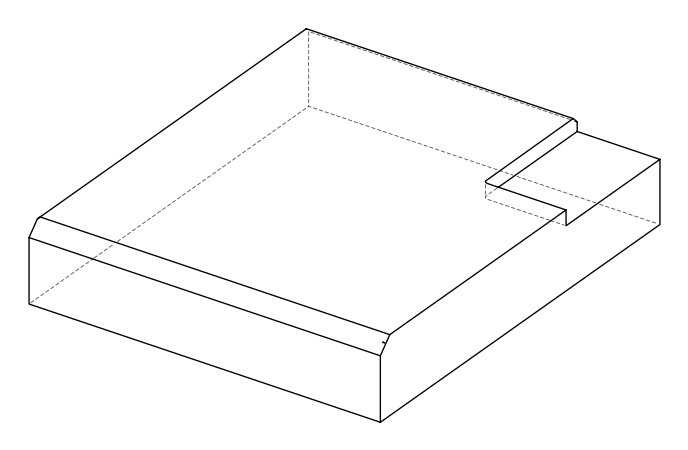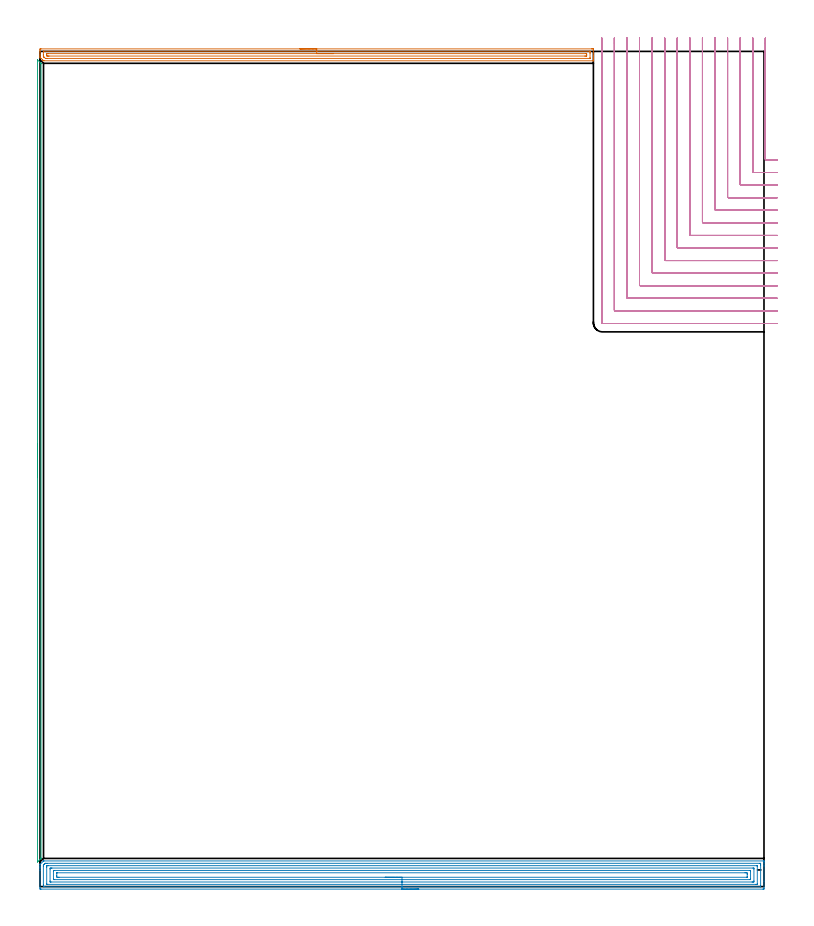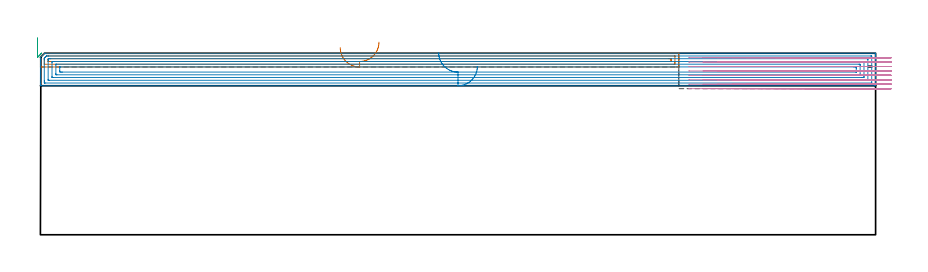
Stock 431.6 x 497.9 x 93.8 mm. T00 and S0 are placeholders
(PLAN: 4 operations, 1 tool changes, 76.1 min)
(1 AREA_MILL | FG_CHAMFER_SURFACE | UGT0205_001 | 8.1 min | 8433 mm3)
(2 AREA_MILL_1 | FG_CHAMFER_SURFACE_1 | UGT0205_001 | 21.05 min | 61049 mm3)
(3 AREA_MILL_2 | FG_CHAMFER_SURFACE_2 | UGT0205_001 | 3.96 min | 1096 mm3)
(4 MILL_CORNER_NOTCH_RECTANGULAR | CORNER_NOTCH_RECTANGULAR | NXT0201_013 | Follow Part, ap 2.5, ae 75% | 42.99 min | 310728 mm3)
(TOOL UGT0205_001 | Chamfer Mill 20 x 3 x 45 deg. | D20 FL50 Z2)
(TOOL NXT0201_013 | ENDMILL 10mm | D10 FL30 Z4)
(OP 1 AREA_MILL)
G17 G21 G94 G90
T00 M6
G54
G17 G0 G90 X154.95 Y499.4 S1061 M3
G43 Z103.8 H0
Z96.7
G94 G1 X154.988 Z95.828 F250.
X155.102 Z94.963
X155.291 Z94.112
X155.553 Z93.28
X155.887 Z92.474
X156.29 Z91.7
X156.758 Z90.964
X157.29 Z90.272
X157.879 Z89.629
X158.522 Z89.04
X159.214 Z88.508
X159.95 Z88.04
X160.724 Z87.637
X161.53 Z87.303
X162.362 Z87.041
X163.214 Z86.852
X164.078 Z86.738
X164.95 Z86.7
X328.817
X329.285 Y499.399 Z86.701
X329.747 Y499.394 Z86.703
X329.891 Y499.391 Z86.706
X329.9 Y498.938 Z87.159
Y495.409 Z90.685
Y494.859 Z91.238
Y494.527 Z91.569
Y493.977 Z92.119
Y493.644 Z92.45
Y492.979 Z93.12
Y492.648 Z93.451
X329.893 Y492.307 Z93.783
X329.892 Y492.303 Z93.788
X329.734 Y492.3 Z93.8
X2.401
X2.124 Y492.306 Z93.792
X2.071 Y492.342 Z93.755
X1.989 Y492.417 Z93.681
X1.988 Y492.418 Z93.679
X1.639 Y492.762 Z93.338
X1.6 Y492.8 Z93.3
X1.508 Y492.891 Z93.206
X0.754 Y493.644 Z92.452
X0.315 Y494.086 Z92.014
X0.019 Y494.383 Z91.716
X0.002 Y494.409 Z91.689
X0. Y494.758 Z91.342
Y495.626 Z90.474
Y496.291 Z89.805
Y497.506 Z88.591
Y498.056 Z88.039
Y498.663 Z87.433
X0.003 Y498.938 Z87.158
X0.009 Y499.391 Z86.705
X0.153 Y499.394 Z86.703
X0.615 Y499.4 Z86.7
X164.95
Y497.986 Z88.114
X327.499 Y497.985 Z88.115
X327.571
X327.873 Y497.979 Z88.121
X327.89 Y497.881 Z88.219
X327.897 Y497.663 Z88.437
X327.899 Y497.173 Z88.927
X327.9 Y496.777 Z89.323
X327.899 Y494.132 Z91.968
X327.89 Y493.735 Z92.365
X327.888 Y493.72 Z92.38
X327.883 Y493.718 Z92.382
X327.859 Y493.716 Z92.384
X327.807 Y493.715 Z92.385
X327.705 Y493.714 Z92.386
X4.116
X3.294 Y493.72 Z92.38
X3.216 Y493.721 Z92.379
X2.401 Y494.454 Z91.646
X2.325 Y494.527 Z91.573
X2.248 Y494.603 Z91.497
X2.105 Y494.752 Z91.348
X2.015 Y494.847 Z91.253
X2.009 Y494.874 Z91.226
X2.003 Y494.92 Z91.18
X2.001 Y495.409 Z90.691
X2. Y495.805 Z90.295
X2.001 Y497.568 Z88.532
X2.01 Y497.965 Z88.135
X2.012 Y497.98 Z88.12
X2.017 Y497.982 Z88.118
X2.041 Y497.984 Z88.116
X2.093 Y497.985 Z88.115
X2.195 Y497.986 Z88.114
X164.95
Y496.572 Z89.528
X325.429 Y496.571 Z89.529
X325.713 Y496.57 Z89.53
X325.807 Y496.568 Z89.532
X325.874 Y496.565 Z89.535
X325.89 Y496.476 Z89.624
X325.895 Y496.291 Z89.809
X325.899 Y496.107 Z89.993
Y495.409 Z90.691
X325.897 Y495.227 Z90.873
X325.89 Y495.163 Z90.937
X325.882 Y495.135 Z90.965
X325.854 Y495.134 Z90.966
X325.713 Y495.131 Z90.969
X325.103 Y495.129 Z90.971
X324.82
X5.364
X5.08 Y495.13 Z90.97
X4.465 Y495.134 Z90.966
X4.187 Y495.139 Z90.961
X4.047 Y495.267 Z90.833
X4.011 Y495.301 Z90.799
X4.006 Y495.347 Z90.753
X4.003 Y495.409 Z90.691
X4. Y495.594 Z90.506
X4.001 Y496.291 Z89.809
X4.003 Y496.473 Z89.627
X4.01 Y496.537 Z89.563
X4.018 Y496.565 Z89.535
X4.046 Y496.566 Z89.534
X4.187 Y496.569 Z89.531
X4.797 Y496.571 Z89.529
X5.08 Y496.572 Z89.528
X164.95
X165.822 Z89.567
X166.686 Z89.68
X167.538 Z89.869
X168.37 Z90.132
X169.176 Z90.465
X169.95 Z90.868
X170.686 Z91.337
X171.378 Z91.868
X172.021 Z92.457
X172.61 Z93.101
X173.142 Z93.793
X173.61 Z94.528
X174.013 Z95.302
X174.347 Z96.108
X174.609 Z96.94
X174.798 Z97.792
X174.912 Z98.657
X174.95 Z99.528
G0 Z103.8
M5
M2
(OP 2 AREA_MILL_1)
G17 G21 G94 G90
T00 M6
G54
G17 G0 G90 X225.8 Y-1.5 S1061 M3
G43 Z103.8 H0
Z87.
G94 G1 X225.762 Z86.128 F250.
X225.648 Z85.264
X225.459 Z84.412
X225.197 Z83.58
X224.863 Z82.774
X224.46 Z82.
X223.992 Z81.264
X223.46 Z80.572
X222.871 Z79.929
X222.228 Z79.34
X221.536 Z78.809
X220.8 Z78.34
X220.026 Z77.937
X219.22 Z77.603
X218.388 Z77.341
X217.536 Z77.152
X216.672 Z77.038
X215.8 Z77.
X0.612 Y-1.499 Z77.001
X0.151 Y-1.495 Z77.003
X0.009 Y-1.492 Z77.006
X0.005 Y-1.039 Z77.458
X0. Y-0.435 Z78.062
Y9.546 Z88.041
Y10.984 Z89.481
Y11.311 Z89.806
Y11.964 Z90.463
Y13.075 Z91.574
X0.001 Y13.194 Z91.69
X0.016 Y13.218 Z91.715
X2.085 Y15.286 Z93.782
X2.103 Y15.295 Z93.787
X2.398 Y15.3 Z93.8
X431.439
X431.59 Y15.305 Z93.795
X431.591 Y15.293 Z93.784
X431.6 Y14.959 Z93.458
Y14.61 Z93.109
Y13.957 Z92.452
Y12.748 Z91.245
Y12.193 Z90.687
Y3.208 Z81.706
Y-0.761 Z77.736
X431.597 Y-1.039 Z77.458
X431.591 Y-1.492 Z77.006
X431.449 Y-1.495 Z77.003
X430.988 Y-1.5 Z77.
X215.8
Y-0.086 Z78.414
X2.398 Y-0.085 Z78.415
X2.324
X2.025 Y-0.079 Z78.421
X2.01 Y0.018 Z78.518
X2.003 Y0.232 Z78.732
X2.001 Y0.725 Z79.225
X2. Y1.118 Z79.618
X2.001 Y12.193 Z90.693
X2.003 Y12.582 Z91.082
X2.01 Y12.707 Z91.207
X2.021 Y12.759 Z91.259
X2.361 Y13.111 Z91.611
X2.805 Y13.554 Z92.054
X2.968 Y13.715 Z92.215
X3.102 Y13.842 Z92.342
X3.142 Y13.879 Z92.379
X3.188 Y13.881 Z92.381
X3.29 Y13.884 Z92.384
X3.363 Y13.885 Z92.385
X4.183 Y13.886 Z92.386
X429.202 Y13.885 Z92.385
X429.276 Y13.884 Z92.384
X429.575 Y13.879 Z92.379
X429.59 Y13.782 Z92.282
X429.597 Y13.568 Z92.068
X429.599 Y13.075 Z91.575
X429.6 Y12.682 Z91.182
X429.599 Y0.333 Z78.833
X429.592 Y-0.06 Z78.44
X429.59 Y-0.08 Z78.42
X429.585 Y-0.082 Z78.418
X429.561 Y-0.084 Z78.416
X429.51 Y-0.085 Z78.415
X429.408 Y-0.086 Z78.414
X215.8
Y1.328 Z79.828
X4.465 Y1.329 Z79.829
X4.183 Y1.331 Z79.831
X4.09 Y1.332 Z79.832
X4.023 Y1.335 Z79.835
X4.01 Y1.427 Z79.927
X4.005 Y1.607 Z80.107
X4.001 Y1.787 Z80.287
Y11.491 Z89.991
X4.008 Y12.193 Z90.693
X4.01 Y12.282 Z90.782
X4.043 Y12.332 Z90.832
X4.183 Y12.464 Z90.964
X4.796 Y12.47 Z90.97
X5.076 Y12.471 Z90.971
X427.135
X427.417 Y12.469 Z90.969
X427.51 Y12.468 Z90.968
X427.577 Y12.465 Z90.965
X427.59 Y12.373 Z90.873
X427.595 Y12.193 Z90.693
X427.599 Y12.013 Z90.513
Y1.607 Z80.107
X427.597 Y1.429 Z79.929
X427.59 Y1.367 Z79.867
X427.584 Y1.335 Z79.835
X427.557 Y1.334 Z79.834
X427.417 Y1.331 Z79.831
X426.806 Y1.329 Z79.829
X426.524
X215.8 Y1.328 Z79.828
Y2.743 Z81.243
X6.605
X6.122 Y2.747 Z81.247
X6.012 Y2.75 Z81.25
X6.006 Y2.941 Z81.441
X6. Y3.341 Z81.841
Y10.429 Z88.929
X6.01 Y10.854 Z89.354
X6.023 Y11.05 Z89.55
X6.229 Y11.054 Z89.554
X6.862 Y11.057 Z89.557
X7.119
X424.995
X425.478 Y11.053 Z89.553
X425.588 Y11.05 Z89.55
X425.593 Y10.859 Z89.359
X425.6 Y10.459 Z88.959
Y3.372 Z81.872
X425.59 Y2.946 Z81.446
X425.577 Y2.75 Z81.25
X425.371 Y2.746 Z81.246
X424.738 Y2.743 Z81.243
X424.482
X215.8
Y4.157 Z82.657
X8.55 Y4.158 Z82.658
X8.354 Y4.161 Z82.661
X8.01 Y4.169 Z82.669
X8.007 Y4.254 Z82.754
X8. Y4.893 Z83.393
X8.001 Y9.304 Z87.804
X8.006 Y9.546 Z88.046
X8.01 Y9.624 Z88.124
X8.026 Y9.636 Z88.136
X8.126 Y9.64 Z88.14
X8.256 Y9.642 Z88.142
X423.05
X423.246 Y9.639 Z88.139
X423.59 Y9.631 Z88.131
X423.593 Y9.546 Z88.046
X423.6 Y8.907 Z87.407
X423.599 Y4.496 Z82.996
X423.594 Y4.254 Z82.754
X423.59 Y4.176 Z82.676
X423.574 Y4.164 Z82.664
X423.474 Y4.16 Z82.66
X423.344 Y4.158 Z82.658
X215.8 Y4.157 Z82.657
Y5.571 Z84.071
X11.326
X10.884 Y5.573 Z84.073
X10.434 Y5.578 Z84.078
X10.01 Y5.596 Z84.096
X10.004 Y6.018 Z84.518
X10. Y6.446 Z84.946
X10.002 Y7.782 Z86.282
X10.007 Y8.204 Z86.704
X10.017 Y8.222 Z86.722
X10.039 Y8.225 Z86.725
X10.095 Y8.228 Z86.728
X420.274 Y8.229 Z86.729
X420.716 Y8.227 Z86.727
X421.166 Y8.222 Z86.722
X421.59 Y8.204 Z86.704
X421.596 Y7.782 Z86.282
X421.6 Y7.354 Z85.854
X421.598 Y6.018 Z84.518
X421.593 Y5.597 Z84.097
X421.583 Y5.578 Z84.078
X421.561 Y5.574 Z84.074
X421.506 Y5.572 Z84.072
X215.8 Y5.571 Z84.071
X214.928 Z84.109
X214.064 Z84.223
X213.212 Z84.412
X212.38 Z84.674
X211.574 Z85.008
X210.8 Z85.411
X210.064 Z85.88
X209.372 Z86.411
X208.729 Z87.
X208.14 Z87.643
X207.608 Z88.335
X207.14 Z89.071
X206.737 Z89.845
X206.403 Z90.651
X206.141 Z91.483
X205.952 Z92.335
X205.838 Z93.2
X205.8 Z94.071
G0 Z103.8
M5
M2
(OP 3 AREA_MILL_2)
G17 G21 G94 G90
T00 M6
G54
G17 G0 G90 X-1.5 Y243.8 S1061 M3
G43 Z103.8 H0
Z101.7
G94 G1 Y243.838 Z100.829 F250.
Y243.952 Z99.964
Y244.141 Z99.112
Y244.403 Z98.28
Y244.737 Z97.474
Y245.14 Z96.7
Y245.608 Z95.964
Y246.139 Z95.272
Y246.729 Z94.629
Y247.372 Z94.04
Y248.064 Z93.509
Y248.8 Z93.04
Y249.574 Z92.637
Y250.38 Z92.303
Y251.212 Z92.041
Y252.063 Z91.852
Y252.928 Z91.738
Y253.8 Z91.7
Y492.792
X-1.494 Y492.879 Z91.704
X-1.493 Y492.882
X-1.478 Y492.879 Z91.719
X0.342 Y491.058 Z93.541
X0.591 Y490.811 Z93.787
X0.594 Y490.807 Z93.79
Y490.797
X0.6 Y490.498 Z93.8
Y17.102
X0.602 Y16.808 Z93.793
X0.594 Y16.793 Z93.79
X0.009 Y16.209 Z93.209
X-1.181 Y15.018 Z92.018
X-1.342 Y14.856 Z91.855
X-1.482 Y14.72 Z91.716
X-1.494 Y14.717 Z91.703
X-1.499 Y14.72 Z91.699
X-1.5 Y253.8 Z91.7
Y254.671 Z91.738
Y255.536 Z91.852
Y256.388 Z92.041
Y257.22 Z92.303
Y258.026 Z92.637
Y258.8 Z93.04
Y259.536 Z93.509
Y260.228 Z94.04
Y260.871 Z94.629
Y261.46 Z95.272
Y261.991 Z95.964
Y262.46 Z96.7
Y262.863 Z97.474
Y263.197 Z98.28
Y263.459 Z99.112
Y263.648 Z99.964
Y263.762 Z100.829
Y263.8 Z101.7
G0 Z103.8
M5
M2
(OP 4 MILL_CORNER_NOTCH_RECTANGULAR)
G17 G21 G94 G90
T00 M6
G54
G17 G0 G90 X432.398 Y505.836 S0 M3
G43 Z103.8 H0
Z91.512
G94 G1 X432.4 Y502.836 F250.
Y502.761 F500.
Y433.693
G3 X432.893 Y433.2 R0.5
G1 X436.6
X439.6 F250.
G0 Z103.8
X424.895 Y505.9
Z91.512
G1 X424.9 Y502.9
Y502.761 F500.
Y426.193
G3 X425.393 Y425.7 R0.5
G1 X436.6
X439.6 F250.
G0 Z103.8
X417.395 Y505.9
Z91.512
G1 X417.4 Y502.9
Y502.761 F500.
Y418.694
G3 X417.894 Y418.2 R0.5
G1 X436.6
X439.6 F250.
G0 Z103.8
X409.894 Y505.9
Z91.512
G1 X409.9 Y502.9
Y502.761 F500.
Y411.194
G3 X410.394 Y410.7 R0.5
G1 X436.6
X439.6 F250.
G0 Z103.8
X402.394 Y505.9
Z91.512
G1 X402.4 Y502.9
Y502.761 F500.
Y403.694
G3 X402.894 Y403.2 R0.5
G1 X436.6
X439.6 F250.
G0 Z103.8
X394.893 Y505.9
Z91.512
G1 X394.9 Y502.9
Y502.761 F500.
Y396.194
G3 X395.394 Y395.7 R0.5
G1 X436.6
X439.6 F250.
G0 Z103.8
X387.392 Y505.9
Z91.512
G1 X387.4 Y502.9
Y502.761 F500.
Y388.695
G3 X387.895 Y388.2 R0.5
G1 X436.6
X439.6 F250.
G0 Z103.8
X379.89 Y505.9
Z91.512
G1 X379.9 Y502.9
Y502.761 F500.
Y381.195
G3 X380.395 Y380.7 R0.5
G1 X436.6
X439.6 F250.
G0 Z103.8
X372.389 Y505.9
Z91.512
G1 X372.4 Y502.9
Y502.761 F500.
Y373.695
G3 X372.895 Y373.2 R0.5
G1 X436.6
X439.6 F250.
G0 Z103.8
X364.886 Y505.9
Z91.512
G1 X364.9 Y502.9
Y502.761 F500.
Y366.195
G3 X365.395 Y365.7 R0.5
G1 X436.6
X439.6 F250.
G0 Z103.8
X357.381 Y505.9
Z91.512
G1 X357.4 Y502.9
Y502.761 F500.
Y358.696
G3 X357.896 Y358.2 R0.5
G1 X436.6
X439.6 F250.
G0 Z103.8
X349.871 Y505.9
Z91.512
G1 X349.899 Y502.9
X349.9 Y502.761 F500.
Y351.196
G3 X350.396 Y350.7 R0.5
G1 X436.6
X439.6 F250.
G0 Z103.8
X342.343 Y505.9
Z91.512
G1 X342.399 Y502.9
X342.4 Y502.761 F500.
Y343.696
G3 X342.896 Y343.2 R0.5
G1 X436.6
X439.6 F250.
G0 Z103.8
X334.9 Y505.761
Z91.512
G1 Y502.761
Y336.196 F500.
G3 X335.396 Y335.7 R0.5
G1 X436.6
X439.6 F250.
G0 Z103.8
X432.4 Y505.836
Z89.225
G1 Y502.836
Y433.693 F500.
G3 X432.893 Y433.2 R0.5
G1 X436.6
X439.6 F250.
G0 Z103.8
X424.9 Y505.9
Z89.225
G1 Y502.9
Y426.193 F500.
G3 X425.393 Y425.7 R0.5
G1 X436.6
X439.6 F250.
G0 Z103.8
X417.4 Y505.9
Z89.225
G1 Y502.9
Y418.693 F500.
G3 X417.893 Y418.2 R0.5
G1 X436.6
X439.6 F250.
G0 Z103.8
X409.9 Y505.9
Z89.225
G1 Y502.9
Y411.194 F500.
G3 X410.394 Y410.7 R0.5
G1 X436.6
X439.6 F250.
G0 Z103.8
X402.4 Y505.9
Z89.225
G1 Y502.9
Y403.694 F500.
G3 X402.894 Y403.2 R0.5
G1 X436.6
X439.6 F250.
G0 Z103.8
X394.9 Y505.9
Z89.225
G1 Y502.9
Y396.194 F500.
G3 X395.394 Y395.7 R0.5
G1 X436.6
X439.6 F250.
G0 Z103.8
X387.4 Y505.9
Z89.225
G1 Y502.9
Y388.695 F500.
G3 X387.895 Y388.2 R0.5
G1 X436.6
X439.6 F250.
G0 Z103.8
X379.9 Y505.9
Z89.225
G1 Y502.9
Y381.195 F500.
G3 X380.395 Y380.7 R0.5
G1 X436.6
X439.6 F250.
G0 Z103.8
X372.4 Y505.9
Z89.225
G1 Y502.9
Y373.695 F500.
G3 X372.895 Y373.2 R0.5
G1 X436.6
X439.6 F250.
G0 Z103.8
X364.9 Y505.9
Z89.225
G1 Y502.9
Y366.195 F500.
G3 X365.395 Y365.7 R0.5
G1 X436.6
X439.6 F250.
G0 Z103.8
X357.4 Y505.9
Z89.225
G1 Y502.9
Y358.696 F500.
G3 X357.896 Y358.2 R0.5
G1 X436.6
X439.6 F250.
G0 Z103.8
X349.9 Y505.9
Z89.225
G1 Y502.9
Y351.196 F500.
G3 X350.396 Y350.7 R0.5
G1 X436.6
X439.6 F250.
G0 Z103.8
X342.4 Y505.9
Z89.225
G1 Y502.9
Y343.696 F500.
G3 X342.896 Y343.2 R0.5
G1 X436.6
X439.6 F250.
G0 Z103.8
X334.9 Y505.9
Z89.225
G1 Y502.9
Y336.196 F500.
G3 X335.396 Y335.7 R0.5
G1 X436.6
X439.6 F250.
G0 Z103.8
X432.4 Y505.836
Z86.937
G1 Y502.836
Y433.693 F500.
G3 X432.893 Y433.2 R0.5
G1 X436.6
X439.6 F250.
G0 Z103.8
X424.9 Y505.9
Z86.937
G1 Y502.9
Y426.193 F500.
G3 X425.393 Y425.7 R0.5
G1 X436.6
X439.6 F250.
G0 Z103.8
X417.4 Y505.9
Z86.937
G1 Y502.9
Y418.693 F500.
G3 X417.893 Y418.2 R0.5
G1 X436.6
X439.6 F250.
G0 Z103.8
X409.9 Y505.9
Z86.937
G1 Y502.9
Y411.194 F500.
G3 X410.394 Y410.7 R0.5
G1 X436.6
X439.6 F250.
G0 Z103.8
X402.4 Y505.9
Z86.937
G1 Y502.9
Y403.694 F500.
G3 X402.894 Y403.2 R0.5
G1 X436.6
X439.6 F250.
G0 Z103.8
X394.9 Y505.9
Z86.937
G1 Y502.9
Y396.194 F500.
G3 X395.394 Y395.7 R0.5
G1 X436.6
X439.6 F250.
G0 Z103.8
X387.4 Y505.9
Z86.937
G1 Y502.9
Y388.695 F500.
G3 X387.895 Y388.2 R0.5
G1 X436.6
X439.6 F250.
G0 Z103.8
X379.9 Y505.9
Z86.937
G1 Y502.9
Y381.195 F500.
G3 X380.395 Y380.7 R0.5
G1 X436.6
X439.6 F250.
G0 Z103.8
X372.4 Y505.9
Z86.937
G1 Y502.9
Y373.695 F500.
G3 X372.895 Y373.2 R0.5
G1 X436.6
X439.6 F250.
G0 Z103.8
X364.9 Y505.9
Z86.937
G1 Y502.9
Y366.195 F500.
G3 X365.395 Y365.7 R0.5
G1 X436.6
X439.6 F250.
G0 Z103.8
X357.4 Y505.9
Z86.937
G1 Y502.9
Y358.696 F500.
G3 X357.896 Y358.2 R0.5
G1 X436.6
X439.6 F250.
G0 Z103.8
X349.9 Y505.9
Z86.937
G1 Y502.9
Y351.196 F500.
G3 X350.396 Y350.7 R0.5
G1 X436.6
X439.6 F250.
G0 Z103.8
X342.4 Y505.9
Z86.937
G1 Y502.9
Y343.696 F500.
G3 X342.896 Y343.2 R0.5
G1 X436.6
X439.6 F250.
G0 Z103.8
X334.9 Y505.9
Z86.937
G1 Y502.9
Y336.196 F500.
G3 X335.396 Y335.7 R0.5
G1 X436.6
X439.6 F250.
G0 Z103.8
X432.4 Y505.836
Z84.65
G1 Y502.836
Y433.693 F500.
G3 X432.893 Y433.2 R0.5
G1 X436.6
X439.6 F250.
G0 Z103.8
X424.9 Y505.9
Z84.65
G1 Y502.9
Y426.193 F500.
G3 X425.393 Y425.7 R0.5
G1 X436.6
X439.6 F250.
G0 Z103.8
X417.4 Y505.9
Z84.65
G1 Y502.9
Y418.693 F500.
G3 X417.893 Y418.2 R0.5
G1 X436.6
X439.6 F250.
G0 Z103.8
X409.9 Y505.9
Z84.65
G1 Y502.9
Y411.194 F500.
G3 X410.394 Y410.7 R0.5
G1 X436.6
X439.6 F250.
G0 Z103.8
X402.4 Y505.9
Z84.65
G1 Y502.9
Y403.694 F500.
G3 X402.894 Y403.2 R0.5
G1 X436.6
X439.6 F250.
G0 Z103.8
X394.9 Y505.9
Z84.65
G1 Y502.9
Y396.194 F500.
G3 X395.394 Y395.7 R0.5
G1 X436.6
X439.6 F250.
G0 Z103.8
X387.4 Y505.9
Z84.65
G1 Y502.9
Y388.695 F500.
G3 X387.895 Y388.2 R0.5
G1 X436.6
X439.6 F250.
G0 Z103.8
X379.9 Y505.9
Z84.65
G1 Y502.9
Y381.195 F500.
G3 X380.395 Y380.7 R0.5
G1 X436.6
X439.6 F250.
G0 Z103.8
X372.4 Y505.9
Z84.65
G1 Y502.9
Y373.695 F500.
G3 X372.895 Y373.2 R0.5
G1 X436.6
X439.6 F250.
G0 Z103.8
X364.9 Y505.9
Z84.65
G1 Y502.9
Y366.195 F500.
G3 X365.395 Y365.7 R0.5
G1 X436.6
X439.6 F250.
G0 Z103.8
X357.4 Y505.9
Z84.65
G1 Y502.9
Y358.696 F500.
G3 X357.896 Y358.2 R0.5
G1 X436.6
X439.6 F250.
G0 Z103.8
X349.9 Y505.9
Z84.65
G1 Y502.9
Y351.196 F500.
G3 X350.396 Y350.7 R0.5
G1 X436.6
X439.6 F250.
G0 Z103.8
X342.4 Y505.9
Z84.65
G1 Y502.9
Y343.696 F500.
G3 X342.896 Y343.2 R0.5
G1 X436.6
X439.6 F250.
G0 Z103.8
X334.9 Y505.9
Z84.65
G1 Y502.9
Y336.196 F500.
G3 X335.396 Y335.7 R0.5
G1 X436.6
X439.6 F250.
G0 Z103.8
X432.4 Y505.836
Z82.362
G1 Y502.836
Y433.693 F500.
G3 X432.893 Y433.2 R0.5
G1 X436.6
X439.6 F250.
G0 Z103.8
X424.9 Y505.9
Z82.362
G1 Y502.9
Y426.193 F500.
G3 X425.393 Y425.7 R0.5
G1 X436.6
X439.6 F250.
G0 Z103.8
X417.4 Y505.9
Z82.362
G1 Y502.9
Y418.693 F500.
G3 X417.893 Y418.2 R0.5
G1 X436.6
X439.6 F250.
G0 Z103.8
X409.9 Y505.9
Z82.362
G1 Y502.9
Y411.194 F500.
G3 X410.394 Y410.7 R0.5
G1 X436.6
X439.6 F250.
G0 Z103.8
X402.4 Y505.9
Z82.362
G1 Y502.9
Y403.694 F500.
G3 X402.894 Y403.2 R0.5
G1 X436.6
X439.6 F250.
G0 Z103.8
X394.9 Y505.9
Z82.362
G1 Y502.9
Y396.194 F500.
G3 X395.394 Y395.7 R0.5
G1 X436.6
X439.6 F250.
G0 Z103.8
X387.4 Y505.9
Z82.362
G1 Y502.9
Y388.695 F500.
G3 X387.895 Y388.2 R0.5
G1 X436.6
X439.6 F250.
G0 Z103.8
X379.9 Y505.9
Z82.362
G1 Y502.9
Y381.195 F500.
G3 X380.395 Y380.7 R0.5
G1 X436.6
X439.6 F250.
G0 Z103.8
X372.4 Y505.9
Z82.362
G1 Y502.9
Y373.695 F500.
G3 X372.895 Y373.2 R0.5
G1 X436.6
X439.6 F250.
G0 Z103.8
X364.9 Y505.9
Z82.362
G1 Y502.9
Y366.195 F500.
G3 X365.395 Y365.7 R0.5
G1 X436.6
X439.6 F250.
G0 Z103.8
X357.4 Y505.9
Z82.362
G1 Y502.9
Y358.696 F500.
G3 X357.896 Y358.2 R0.5
G1 X436.6
X439.6 F250.
G0 Z103.8
X349.9 Y505.9
Z82.362
G1 Y502.9
Y351.196 F500.
G3 X350.396 Y350.7 R0.5
G1 X436.6
X439.6 F250.
G0 Z103.8
X342.4 Y505.9
Z82.362
G1 Y502.9
Y343.696 F500.
G3 X342.896 Y343.2 R0.5
G1 X436.6
X439.6 F250.
G0 Z103.8
X334.9 Y505.9
Z82.362
G1 Y502.9
Y336.196 F500.
G3 X335.396 Y335.7 R0.5
G1 X436.6
X439.6 F250.
G0 Z103.8
X432.4 Y505.836
Z80.075
G1 Y502.836
Y433.693 F500.
G3 X432.893 Y433.2 R0.5
G1 X436.6
X439.6 F250.
G0 Z103.8
X424.9 Y505.9
Z80.075
G1 Y502.9
Y426.193 F500.
G3 X425.393 Y425.7 R0.5
G1 X436.6
X439.6 F250.
G0 Z103.8
X417.4 Y505.9
Z80.075
G1 Y502.9
Y418.694 F500.
G3 X417.894 Y418.2 R0.5
G1 X436.6
X439.6 F250.
G0 Z103.8
X409.9 Y505.9
Z80.075
G1 Y502.9
Y411.194 F500.
G3 X410.394 Y410.7 R0.5
G1 X436.6
X439.6 F250.
G0 Z103.8
X402.4 Y505.9
Z80.075
G1 Y502.9
Y403.694 F500.
G3 X402.894 Y403.2 R0.5
G1 X436.6
X439.6 F250.
G0 Z103.8
X394.9 Y505.9
Z80.075
G1 Y502.9
Y396.194 F500.
G3 X395.394 Y395.7 R0.5
G1 X436.6
X439.6 F250.
G0 Z103.8
X387.4 Y505.9
Z80.075
G1 Y502.9
Y388.695 F500.
G3 X387.895 Y388.2 R0.5
G1 X436.6
X439.6 F250.
G0 Z103.8
X379.9 Y505.9
Z80.075
G1 Y502.9
Y381.195 F500.
G3 X380.395 Y380.7 R0.5
G1 X436.6
X439.6 F250.
G0 Z103.8
X372.4 Y505.9
Z80.075
G1 Y502.9
Y373.695 F500.
G3 X372.895 Y373.2 R0.5
G1 X436.6
X439.6 F250.
G0 Z103.8
X364.9 Y505.9
Z80.075
G1 Y502.9
Y366.195 F500.
G3 X365.395 Y365.7 R0.5
G1 X436.6
X439.6 F250.
G0 Z103.8
X357.4 Y505.9
Z80.075
G1 Y502.9
Y358.696 F500.
G3 X357.896 Y358.2 R0.5
G1 X436.6
X439.6 F250.
G0 Z103.8
X349.9 Y505.9
Z80.075
G1 Y502.9
Y351.196 F500.
G3 X350.396 Y350.7 R0.5
G1 X436.6
X439.6 F250.
G0 Z103.8
X342.4 Y505.9
Z80.075
G1 Y502.9
Y343.696 F500.
G3 X342.896 Y343.2 R0.5
G1 X436.6
X439.6 F250.
G0 Z103.8
X334.9 Y505.9
Z80.075
G1 Y502.9
Y336.196 F500.
G3 X335.396 Y335.7 R0.5
G1 X436.6
X439.6 F250.
G0 Z103.8
X432.4 Y505.836
Z77.787
G1 Y502.836
Y433.693 F500.
G3 X432.893 Y433.2 R0.5
G1 X436.6
X439.6 F250.
G0 Z103.8
X424.9 Y505.9
Z77.787
G1 Y502.9
Y426.193 F500.
G3 X425.393 Y425.7 R0.5
G1 X436.6
X439.6 F250.
G0 Z103.8
X417.4 Y505.9
Z77.787
G1 Y502.9
Y418.693 F500.
G3 X417.893 Y418.2 R0.5
G1 X436.6
X439.6 F250.
G0 Z103.8
X409.9 Y505.9
Z77.787
G1 Y502.9
Y411.194 F500.
G3 X410.394 Y410.7 R0.5
G1 X436.6
X439.6 F250.
G0 Z103.8
X402.4 Y505.9
Z77.787
G1 Y502.9
Y403.694 F500.
G3 X402.894 Y403.2 R0.5
G1 X436.6
X439.6 F250.
G0 Z103.8
X394.9 Y505.9
Z77.787
G1 Y502.9
Y396.194 F500.
G3 X395.394 Y395.7 R0.5
G1 X436.6
X439.6 F250.
G0 Z103.8
X387.4 Y505.9
Z77.787
G1 Y502.9
Y388.695 F500.
G3 X387.895 Y388.2 R0.5
G1 X436.6
X439.6 F250.
G0 Z103.8
X379.9 Y505.9
Z77.787
G1 Y502.9
Y381.195 F500.
G3 X380.395 Y380.7 R0.5
G1 X436.6
X439.6 F250.
G0 Z103.8
X372.4 Y505.9
Z77.787
G1 Y502.9
Y373.695 F500.
G3 X372.895 Y373.2 R0.5
G1 X436.6
X439.6 F250.
G0 Z103.8
X364.9 Y505.9
Z77.787
G1 Y502.9
Y366.195 F500.
G3 X365.395 Y365.7 R0.5
G1 X436.6
X439.6 F250.
G0 Z103.8
X357.4 Y505.9
Z77.787
G1 Y502.9
Y358.696 F500.
G3 X357.896 Y358.2 R0.5
G1 X436.6
X439.6 F250.
G0 Z103.8
X349.9 Y505.9
Z77.787
G1 Y502.9
Y351.196 F500.
G3 X350.396 Y350.7 R0.5
G1 X436.6
X439.6 F250.
G0 Z103.8
X342.4 Y505.9
Z77.787
G1 Y502.9
Y343.696 F500.
G3 X342.896 Y343.2 R0.5
G1 X436.6
X439.6 F250.
G0 Z103.8
X334.9 Y505.9
Z77.787
G1 Y502.9
Y336.196 F500.
G3 X335.396 Y335.7 R0.5
G1 X436.6
X439.6 F250.
G0 Z103.8
X432.4 Y505.836
Z75.5
G1 Y502.836
Y433.693 F500.
G3 X432.893 Y433.2 R0.5
G1 X436.6
X439.6 F250.
G0 Z103.8
X424.9 Y505.9
Z75.5
G1 Y502.9
Y426.193 F500.
G3 X425.393 Y425.7 R0.5
G1 X436.6
X439.6 F250.
G0 Z103.8
X417.4 Y505.9
Z75.5
G1 Y502.9
Y418.693 F500.
G3 X417.893 Y418.2 R0.5
G1 X436.6
X439.6 F250.
G0 Z103.8
X409.9 Y505.9
Z75.5
G1 Y502.9
Y411.194 F500.
G3 X410.394 Y410.7 R0.5
G1 X436.6
X439.6 F250.
G0 Z103.8
X402.4 Y505.9
Z75.5
G1 Y502.9
Y403.694 F500.
G3 X402.894 Y403.2 R0.5
G1 X436.6
X439.6 F250.
G0 Z103.8
X394.9 Y505.9
Z75.5
G1 Y502.9
Y396.194 F500.
G3 X395.394 Y395.7 R0.5
G1 X436.6
X439.6 F250.
G0 Z103.8
X387.4 Y505.9
Z75.5
G1 Y502.9
Y388.695 F500.
G3 X387.895 Y388.2 R0.5
G1 X436.6
X439.6 F250.
G0 Z103.8
X379.9 Y505.9
Z75.5
G1 Y502.9
Y381.195 F500.
G3 X380.395 Y380.7 R0.5
G1 X436.6
X439.6 F250.
G0 Z103.8
X372.4 Y505.9
Z75.5
G1 Y502.9
Y373.695 F500.
G3 X372.895 Y373.2 R0.5
G1 X436.6
X439.6 F250.
G0 Z103.8
X364.9 Y505.9
Z75.5
G1 Y502.9
Y366.195 F500.
G3 X365.395 Y365.7 R0.5
G1 X436.6
X439.6 F250.
G0 Z103.8
X357.4 Y505.9
Z75.5
G1 Y502.9
Y358.696 F500.
G3 X357.896 Y358.2 R0.5
G1 X436.6
X439.6 F250.
G0 Z103.8
X349.9 Y505.9
Z75.5
G1 Y502.9
Y351.196 F500.
G3 X350.396 Y350.7 R0.5
G1 X436.6
X439.6 F250.
G0 Z103.8
X342.4 Y505.9
Z75.5
G1 Y502.9
Y343.696 F500.
G3 X342.896 Y343.2 R0.5
G1 X436.6
X439.6 F250.
G0 Z103.8
X334.9 Y505.9
Z75.5
G1 Y502.9
Y336.196 F500.
G3 X335.396 Y335.7 R0.5
G1 X436.6
X439.6 F250.
G0 Z103.8
M5
M2
